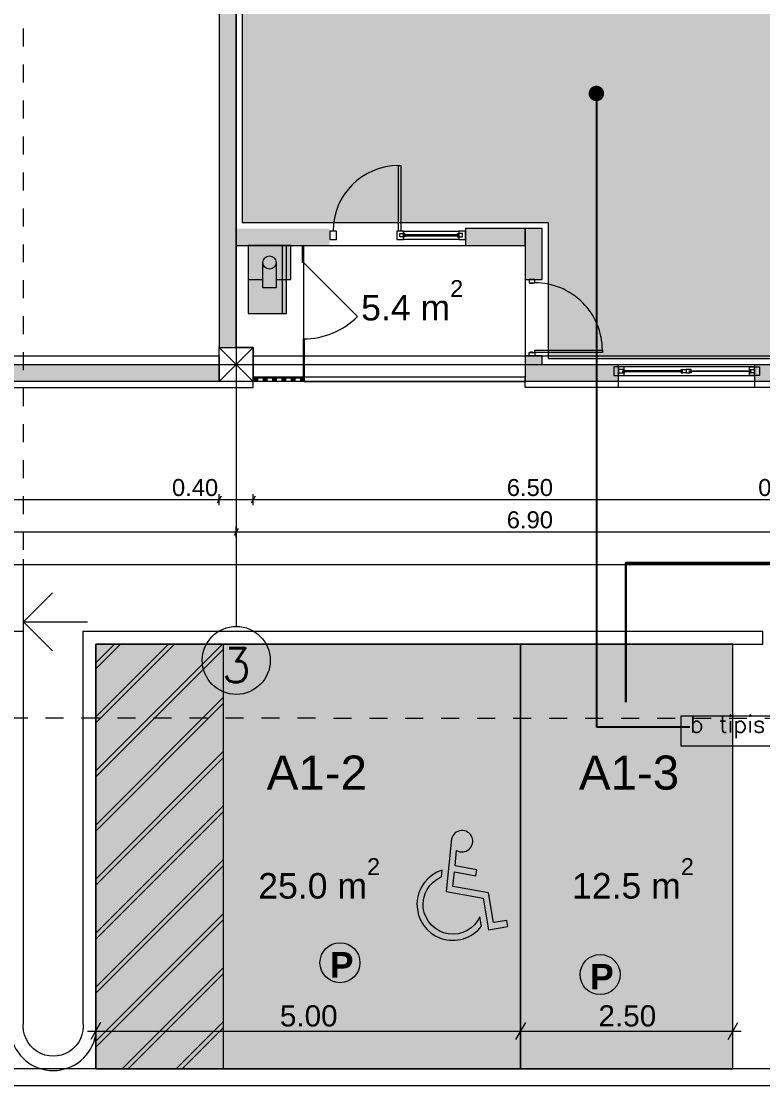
# Model space of a CAD drawing. Header units: millimetres. Extents: x 476244520 to 476657119, y 4620824743 to 4621446928.
# Drawn here: x 476401618 to 476410344, y 4620865017 to 4620877560 of the extents above; entities that cross this region are included whole.
import ezdxf

# ---------------------------------------------------------------- set-up
doc = ezdxf.new("R2010")
doc.units = ezdxf.units.MM
doc.header["$MEASUREMENT"] = 0
doc.linetypes.add('Dashed', pattern=[423.333333, 211.666667, -211.666667])
for name, color, linetype, lineweight in [('0_Pen_No__42_Pen_No__250_Pen_No__5', 5, 'Continuous', 0), ('2D Drafting - General_Pen_No__1_Pen_No__7', 7, 'Continuous', 0), ('2D Drafting - General_Pen_No__250_Pen_No__7_Pen_No__250', 7, 'Continuous', 0), ('2D Drafting - General_Pen_No__250_Pen_No__7_Pen_No__7', 7, 'Continuous', 0), ('2D Drafting - General_Pen_No__7_Pen_No__7_Pen_No__7', 7, 'Continuous', 0), ('Annotation - Text_Pen_No__7_Pen_No__5', 5, 'Continuous', 0), ('Doors_Pen_No__7_Pen_No__7_Pen_No__7', 7, 'Continuous', 0), ('G-Anno-Nplt_Pen_No__151', 151, 'Continuous', 0), ('G-Anno-Nplt_Pen_No__4', 7, 'Continuous', 0), ('gegmebi_Pen_No__1_Pen_No__7', 7, 'Continuous', 0), ('Interior - Furniture _Pen_No__7', 7, 'Continuous', 0), ('kar-panjara_Pen_No__7_Pen_No__7_Pen_No__7', 7, 'Continuous', 0), ('New_._Pen_No__7', 7, 'Continuous', 0), ('New_0_Pen_No__5', 5, 'Continuous', 0), ('New_2D Drafting - General_Pen_No__250_Pen_No__7_Pen_No__255', 255, 'Continuous', 0), ('New_2D Drafting - General_Pen_No__2_Pen_No__250', 7, 'Continuous', 0), ('New_2D Drafting - General_Pen_No__30_Pen_No__9_Pen_No__9_Pen_No__255', 255, 'Continuous', 0), ('New_2D Drafting - General_Pen_No__30_Pen_No__9_Pen_No__9_Pen_No__7', 7, 'Continuous', 0), ('New_Annotation - Text_Pen_No__142', 142, 'Continuous', 0), ('New_gza_Pen_No__250', 7, 'Continuous', 0), ('New_Interior - Furniture _Pen_No__250', 7, 'Continuous', 0), ('New_piket_Pen_No__1', 1, 'Continuous', 0), ('New_R03_Nakveti_Pen_No__250', 7, 'Continuous', 0), ('New_reg_nak_Pen_No__250', 7, 'Continuous', 0), ('New_reg_nak_Pen_No__7', 7, 'Continuous', 0), ('New_shenobebi_Pen_No__1', 1, 'Continuous', 0), ('New_Structural - Bearing_Pen_No__250', 7, 'Continuous', 0), ('New_topo_NL (1)$0$SAVELE_CONT-MJR_Pen_No__250', 7, 'Continuous', 0), ('New_zoma_Pen_No__142', 142, 'Continuous', 0), ('New_zoma_Pen_No__38', 150, 'Continuous', 60), ('New_საბავშვო მოედნები_Pen_No__7', 7, 'Continuous', 0), ('zoma_Pen_No__142', 142, 'Continuous', 0), ('zoma_Pen_No__5_Pen_No__5', 5, 'Continuous', 0), ('საბავშვო მოედნები_Pen_No__250', 7, 'Continuous', 0)]:
    doc.layers.add(name, color=color, linetype=linetype, lineweight=lineweight)
for name, color, linetype, lineweight, true_color in [('New_._Pen_No__251', 7, 'Continuous', 0, 0x656565), ('New_._Pen_No__252', 7, 'Continuous', 0, 0x666666), ('New_საბავშვო მოედნები_Pen_No__18', 7, 'Continuous', 0, 0x707070)]:
    doc.layers.add(name, color=color, linetype=linetype, lineweight=lineweight, true_color=true_color)
doc.layers.add('New_zoma', color=7, linetype='Continuous')
doc.layers.add('zoma', color=7, linetype='Continuous')
doc.styles.add('GENERATED_STYLE_1', font='arial.ttf')
doc.styles.add('GENERATED_STYLE_2', font='arial.ttf')
doc.styles.add('GENERATED_STYLE_5', font='arialbd.ttf')
doc.dimstyles.new('GENERATED_STYLE__1', dxfattribs={"dimtxt": 200, "dimasz": 64.421331, "dimexe": 0.18, "dimexo": 3, "dimgap": 0.09, "dimtad": 1, "dimtih": 1, "dimtoh": 1, "dimlfac": 0.001, "dimzin": 0, "dimdsep": 46, "dimtxsty": 'GENERATED_STYLE_2', "dimblk": 'ARROWHEAD_2', "dimblk1": 'ARROWHEAD_2', "dimblk2": 'ARROWHEAD_2', "dimcen": 0.09, "dimclrd": 142, "dimclre": 142, "dimclrt": 142, "dimadec": 0, "dimazin": 0, "dimtfac": 1, "dimtdec": 4, "dimtmove": 0, "dimatfit": 3, "dimfxl": 1, "dimtolj": 1, "dimtzin": 0, "dimarcsym": 0})
doc.dimstyles.new('GENERATED_STYLE__16', dxfattribs={"dimtxt": 250, "dimasz": 152, "dimexe": 0.18, "dimexo": 3, "dimgap": 0.09, "dimtad": 1, "dimlfac": 0.001, "dimzin": 0, "dimdsep": 46, "dimtxsty": 'GENERATED_STYLE_2', "dimblk": 'ARROWHEAD_2', "dimblk1": 'ARROWHEAD_2', "dimblk2": 'ARROWHEAD_2', "dimcen": 0.09, "dimclrd": 142, "dimclre": 142, "dimclrt": 150, "dimadec": 0, "dimazin": 0, "dimtfac": 1, "dimtdec": 4, "dimtmove": 0, "dimatfit": 3, "dimfxl": 1, "dimtolj": 1, "dimtzin": 0, "dimarcsym": 0})
doc.dimstyles.new('GENERATED_STYLE__17', dxfattribs={"dimtxt": 250, "dimasz": 152, "dimexe": 0.18, "dimexo": 3, "dimgap": 0.09, "dimtad": 1, "dimtih": 1, "dimtoh": 1, "dimlfac": 0.001, "dimzin": 0, "dimdsep": 46, "dimtxsty": 'GENERATED_STYLE_2', "dimblk": 'ARROWHEAD_2', "dimblk1": 'ARROWHEAD_2', "dimblk2": 'ARROWHEAD_2', "dimcen": 0.09, "dimclrd": 142, "dimclre": 142, "dimclrt": 150, "dimadec": 0, "dimazin": 0, "dimtfac": 1, "dimtdec": 4, "dimtmove": 0, "dimatfit": 3, "dimfxl": 1, "dimtolj": 1, "dimtzin": 0, "dimarcsym": 0})
doc.dimstyles.new('GENERATED_STYLE__18', dxfattribs={"dimtxt": 0.18, "dimasz": 364.8, "dimexe": 0.18, "dimexo": 0.0625, "dimgap": 0.09, "dimtad": 0, "dimtih": 1, "dimtoh": 1, "dimdec": 4, "dimzin": 0, "dimdsep": 46, "dimcen": 0.09, "dimadec": 0, "dimazin": 0, "dimtfac": 1, "dimtdec": 4, "dimtmove": 0, "dimatfit": 3, "dimldrblk": 'ARROWHEAD_11', "dimfxl": 1, "dimtolj": 1, "dimtzin": 0, "dimarcsym": 0})

# ---------------------------------------------------------------- blocks, each defined once
blk = doc.blocks.new('*D753', base_point=(476844527, 4621385791))
at = {"layer": 'New_zoma_Pen_No__142', "color": 142, "linetype": 'Continuous', "lineweight": 0, "transparency": 16777216}
for p, q in [((476402551, 4620865772), (476402436, 4620865572)), ((476402494, 4620865522), (476402494, 4620865822)), ((476407551, 4620865772), (476407436, 4620865572)), ((476407494, 4620865522), (476407494, 4620865822)), ((476402396, 4620865672), (476402494, 4620865672)), ((476402494, 4620865672), (476407494, 4620865672))]:
    blk.add_line(p, q, dxfattribs=at)
at = {"layer": 'New_zoma_Pen_No__38', "color": 150, "lineweight": 60, "transparency": 16777216, "insert": (476404661, 4620865722), "char_height": 250, "attachment_point": 7, "style": 'GENERATED_STYLE_2'}
blk.add_mtext('\\A1;{\\pql;\\fArial CYR|b0|i0|c204|p34;5.00}', dxfattribs=at)
blk = doc.blocks.new('ARROWHEAD_2')
at = {"color": 0, "linetype": 'Continuous', "lineweight": 0}
for p, q in [((0, 0), (-1, 0)), ((-0.378, -0.655), (0.378, 0.655))]:
    blk.add_line(p, q, dxfattribs=at)
blk = doc.blocks.new('*D754', base_point=(476844527, 4621385791))
at = {"layer": 'New_zoma_Pen_No__142', "color": 142, "linetype": 'Continuous', "lineweight": 0, "transparency": 16777216}
for p, q in [((476407551, 4620865772), (476407436, 4620865572)), ((476407494, 4620865522), (476407494, 4620865822)), ((476409936, 4620865572), (476410051, 4620865772)), ((476409994, 4620865522), (476409994, 4620865822)), ((476407494, 4620865672), (476409994, 4620865672)), ((476409994, 4620865672), (476410091, 4620865672))]:
    blk.add_line(p, q, dxfattribs=at)
at = {"layer": 'New_zoma_Pen_No__38', "color": 150, "lineweight": 60, "transparency": 16777216, "insert": (476408411, 4620865722), "char_height": 250, "attachment_point": 7, "style": 'GENERATED_STYLE_2'}
blk.add_mtext('\\A1;{\\pql;\\fArial CYR|b0|i0|c204|p34;2.50}', dxfattribs=at)
blk = doc.blocks.new('*D756', base_point=(476844527, 4621385791))
at = {"layer": 'New_zoma_Pen_No__142', "color": 142, "linetype": 'Continuous', "lineweight": 0, "transparency": 16777216}
for p, q in [((476421616, 4620870227), (476421316, 4620870227)), ((476421566, 4620870169), (476421366, 4620870285)), ((476421466, 4620870227), (476421466, 4620870325)), ((476421466, 4620865227), (476421466, 4620870227)), ((476421616, 4620865227), (476421316, 4620865227)), ((476421366, 4620865285), (476421566, 4620865169)), ((476421466, 4620865129), (476421466, 4620865227))]:
    blk.add_line(p, q, dxfattribs=at)
at = {"layer": 'New_zoma_Pen_No__38', "color": 150, "lineweight": 60, "transparency": 16777216, "insert": (476421416, 4620867395), "char_height": 250, "attachment_point": 7, "rotation": 90, "style": 'GENERATED_STYLE_2'}
blk.add_mtext('\\A1;{\\pql;\\fArial CYR|b0|i0|c204|p34;5.00}', dxfattribs=at)
blk = doc.blocks.new('*D773', base_point=(476844527, 4621385791))
at = {"layer": 'zoma_Pen_No__142', "color": 142, "linetype": 'Continuous', "lineweight": 0, "transparency": 16777216}
for p, q in [((476397248, 4620871484), (476397248, 4620871612)), ((476404148, 4620871484), (476404148, 4620871612)), ((476397272, 4620871590), (476397223, 4620871506)), ((476397248, 4620871548), (476404148, 4620871548)), ((476404172, 4620871590), (476404123, 4620871506))]:
    blk.add_line(p, q, dxfattribs=at)
at = {"layer": 'zoma_Pen_No__142', "color": 142, "lineweight": 0, "transparency": 16777216, "insert": (476400432, 4620871588), "char_height": 200, "attachment_point": 7, "style": 'GENERATED_STYLE_2'}
blk.add_mtext('\\A1;{\\pql;\\fArial CYR|b0|i0|c204|p34;6.90}', dxfattribs=at)
blk = doc.blocks.new('*D774', base_point=(476844527, 4621385791))
at = {"layer": 'zoma_Pen_No__142', "color": 142, "linetype": 'Continuous', "lineweight": 0, "transparency": 16777216}
for p, q in [((476404148, 4620871484), (476404148, 4620871612)), ((476411048, 4620871484), (476411048, 4620871612)), ((476404172, 4620871590), (476404123, 4620871506)), ((476404148, 4620871548), (476411048, 4620871548)), ((476411072, 4620871590), (476411023, 4620871506))]:
    blk.add_line(p, q, dxfattribs=at)
at = {"layer": 'zoma_Pen_No__142', "color": 142, "lineweight": 0, "transparency": 16777216, "insert": (476407332, 4620871588), "char_height": 200, "attachment_point": 7, "style": 'GENERATED_STYLE_2'}
blk.add_mtext('\\A1;{\\pql;\\fArial CYR|b0|i0|c204|p34;6.90}', dxfattribs=at)
blk = doc.blocks.new('*D784', base_point=(476844527, 4621385791))
at = {"layer": 'zoma_Pen_No__142', "color": 142, "linetype": 'Continuous', "lineweight": 0, "transparency": 16777216}
for p, q in [((476390148, 4620871100), (476390148, 4620871227)), ((476431948, 4620871100), (476431948, 4620871227)), ((476390106, 4620871163), (476390148, 4620871163)), ((476390172, 4620871206), (476390123, 4620871121)), ((476390148, 4620871163), (476431948, 4620871163)), ((476431923, 4620871121), (476431972, 4620871206)), ((476431948, 4620871163), (476431989, 4620871163))]:
    blk.add_line(p, q, dxfattribs=at)
at = {"layer": 'zoma_Pen_No__142', "color": 142, "lineweight": 0, "transparency": 16777216, "insert": (476410706, 4620871203), "char_height": 200, "attachment_point": 7, "style": 'GENERATED_STYLE_2'}
blk.add_mtext('\\A1;{\\pql;\\fArial CYR|b0|i0|c204|p34;41.80}', dxfattribs=at)
blk = doc.blocks.new('*D788', base_point=(476844527, 4621385791))
at = {"layer": 'zoma_Pen_No__142', "color": 142, "linetype": 'Continuous', "lineweight": 0, "transparency": 16777216}
for p, q in [((476397448, 4620871864), (476397448, 4620871991)), ((476403948, 4620871864), (476403948, 4620871991)), ((476397472, 4620871970), (476397423, 4620871886)), ((476397448, 4620871928), (476403948, 4620871928)), ((476403972, 4620871970), (476403923, 4620871886))]:
    blk.add_line(p, q, dxfattribs=at)
at = {"layer": 'zoma_Pen_No__142', "color": 142, "lineweight": 0, "transparency": 16777216, "char_height": 200, "attachment_point": 7, "style": 'GENERATED_STYLE_2'}
for s, insert in [('\\A1;{\\pql;\\fArial CYR|b0|i0|c204|p34;6.50}', (476400432, 4620871968)), ('\\A1;{\\pql;\\fArial CYR|b0|i0|c204|p34;0.40}', (476403391, 4620871968))]:
    blk.add_mtext(s, dxfattribs=dict(at, insert=insert))
blk = doc.blocks.new('*D789', base_point=(476844527, 4621385791))
at = {"layer": 'zoma_Pen_No__142', "color": 142, "linetype": 'Continuous', "lineweight": 0, "transparency": 16777216}
for p, q in [((476403948, 4620871864), (476403948, 4620871991)), ((476404348, 4620871864), (476404348, 4620871991)), ((476403972, 4620871970), (476403923, 4620871886)), ((476403948, 4620871928), (476404348, 4620871928)), ((476404372, 4620871970), (476404323, 4620871886))]:
    blk.add_line(p, q, dxfattribs=at)
blk = doc.blocks.new('*D790', base_point=(476844527, 4621385791))
at = {"layer": 'zoma_Pen_No__142', "color": 142, "linetype": 'Continuous', "lineweight": 0, "transparency": 16777216}
for p, q in [((476404348, 4620871864), (476404348, 4620871991)), ((476410848, 4620871864), (476410848, 4620871991)), ((476404372, 4620871970), (476404323, 4620871886)), ((476404348, 4620871928), (476410848, 4620871928)), ((476410872, 4620871970), (476410823, 4620871886))]:
    blk.add_line(p, q, dxfattribs=at)
at = {"layer": 'zoma_Pen_No__142', "color": 142, "lineweight": 0, "transparency": 16777216, "char_height": 200, "attachment_point": 7, "style": 'GENERATED_STYLE_2'}
for s, insert in [('\\A1;{\\pql;\\fArial CYR|b0|i0|c204|p34;6.50}', (476407332, 4620871968)), ('\\A1;{\\pql;\\fArial CYR|b0|i0|c204|p34;0.40}', (476410291, 4620871968))]:
    blk.add_mtext(s, dxfattribs=dict(at, insert=insert))
blk = doc.blocks.new('ARROWHEAD_11')
at = {"color": 0, "linetype": 'Continuous', "lineweight": 0}
blk.add_line((0, 0), (-1, 0), dxfattribs=at)
at = {"color": 0, "linetype": 'Continuous', "lineweight": 0, "const_width": 0.25, "flags": 128}
blk.add_lwpolyline([(-0.125, 0, 1), (0.125, 0, 1)], format="xyb", close=True, dxfattribs=at)

msp = doc.modelspace()

# ---------------------------------------------------------------- hatches: boundary and pattern name
at = {"layer": '2D Drafting - General_Pen_No__250_Pen_No__7_Pen_No__7', "linetype": 'Continuous', "lineweight": 0}
for points in [[(476403947.729, 4620873720.243), (476404147.729, 4620873720.243), (476404147.729, 4620880220.243), (476403947.729, 4620880220.243)], [(476405247.361, 4620874920.117), (476404147.838, 4620874920.06), (476404147.828, 4620875120.06), (476405247.351, 4620875120.117)], [(476406847.356, 4620875120.2), (476406847.366, 4620874920.2), (476407547.838, 4620874920.237), (476407547.828, 4620875120.237)], [(476407547.636, 4620875120.237), (476407547.667, 4620874520.222), (476407747.667, 4620874520.232), (476407747.636, 4620875120.247)], [(476404937.827, 4620874920.101), (476404937.837, 4620874720.101), (476404927.837, 4620874720.101), (476404927.827, 4620874920.101)], [(476404947.895, 4620873820.103), (476404947.919, 4620873360.106), (476404937.919, 4620873360.105), (476404937.895, 4620873820.102)], [(476407747.906, 4620873620.234), (476407547.906, 4620873620.223), (476407547.911, 4620873520.241), (476407747.911, 4620873520.251)], [(476403947.729, 4620873320.243), (476400147.755, 4620873320.244), (476400147.755, 4620873520.244), (476403947.729, 4620873520.243)], [(476407547.911, 4620873520.241), (476408647.794, 4620873520.298), (476408647.805, 4620873320.298), (476407547.921, 4620873320.241)], [(476410247.796, 4620873520.381), (476410847.911, 4620873520.412), (476410847.921, 4620873320.412), (476410247.807, 4620873320.381)], [(476404937.729, 4620873370.243), (476404347.729, 4620873370.243), (476404347.729, 4620873360.243), (476404937.729, 4620873360.243)]]:
    msp.add_hatch(color=7, dxfattribs=at).paths.add_polyline_path(points)
at = {"layer": 'G-Anno-Nplt_Pen_No__151', "linetype": 'Continuous', "lineweight": 0, "true_color": 0x1f2f3f}
msp.add_hatch(color=169, dxfattribs=at).paths.add_polyline_path([(476404647.729, 4620883249.225), (476404147.729, 4620883249.225), (476404147.729, 4620881652.319), (476404217.729, 4620881652.319), (476404217.729, 4620880690.243), (476404416.94, 4620880690.243), (476404416.94, 4620880150.243), (476404217.729, 4620880150.243), (476404217.729, 4620875190.247), (476407817.905, 4620875190.247), (476407817.905, 4620873590.302), (476410477.729, 4620873590.302), (476410477.729, 4620873940.373), (476410877.729, 4620873940.373), (476410877.729, 4620880150.244), (476410777.729, 4620880150.244), (476410777.729, 4620880690.243), (476410877.729, 4620880690.243), (476410877.729, 4620881985.806), (476410947.729, 4620881985.806), (476410947.729, 4620883720.243), (476410877.729, 4620883720.243), (476410847.729, 4620883720.243), (476410847.729, 4620883950.243), (476410477.729, 4620883950.243), (476410477.729, 4620884780.431), (476410877.729, 4620884780.431), (476410877.729, 4620890550.244), (476410777.729, 4620890550.244), (476410777.729, 4620890750.243), (476404417.73, 4620890750.243), (476404417.73, 4620883890.243), (476404717.729, 4620883890.243), (476404717.729, 4620883554.047), (476404647.729, 4620883554.047)])
at = {"layer": 'New_._Pen_No__251', "linetype": 'Continuous', "lineweight": 0, "true_color": 0x656565}
h = msp.add_hatch(dxfattribs=at)
h.set_pattern_fill('DOUBLE_1_8', color=251, style=0, pattern_type=2)
h.set_pattern_definition([(45, (476844527.15, 4621385791.04), (-318.19805, 318.19805), []), (45, (476844491.8, 4621385826.4), (-318.19805, 318.19805), [])])
h.paths.add_polyline_path([(476402493.661, 4620870227.228), (476403993.756, 4620870227.228), (476403993.756, 4620865227.228), (476402493.661, 4620865227.228)])
at = {"layer": 'New_2D Drafting - General_Pen_No__250_Pen_No__7_Pen_No__255', "linetype": 'Continuous', "lineweight": 0}
for points in [[(476404289.266, 4620874920.067), (476404739.266, 4620874920.09), (476404739.307, 4620874120.09), (476404289.307, 4620874120.067)], [(476404289.266, 4620874920.068), (476404789.266, 4620874920.089), (476404789.283, 4620874520.094), (476404616.298, 4620874520.086), (476404616.302, 4620874420.083), (476404462.276, 4620874420.077), (476404462.272, 4620874520.08), (476404289.283, 4620874520.072)]]:
    msp.add_hatch(color=255, dxfattribs=at).paths.add_polyline_path(points)
at = {"layer": 'New_2D Drafting - General_Pen_No__30_Pen_No__9_Pen_No__9_Pen_No__255', "linetype": 'Continuous', "lineweight": 0}
for points in [[(476404357.729, 4620873320.243), (476404357.729, 4620873360.243), (476404397.729, 4620873360.243), (476404397.729, 4620873320.243)], [(476404467.729, 4620873320.243), (476404467.729, 4620873360.243), (476404507.729, 4620873360.243), (476404507.729, 4620873320.243)], [(476404577.729, 4620873320.243), (476404577.729, 4620873360.243), (476404617.729, 4620873360.243), (476404617.729, 4620873320.243)], [(476404687.729, 4620873320.243), (476404687.729, 4620873360.243), (476404727.729, 4620873360.243), (476404727.729, 4620873320.243)], [(476404797.729, 4620873320.243), (476404797.729, 4620873360.243), (476404837.729, 4620873360.243), (476404837.729, 4620873320.243)], [(476404907.729, 4620873320.243), (476404907.729, 4620873360.243), (476404947.729, 4620873360.243), (476404947.729, 4620873320.243)]]:
    msp.add_hatch(color=255, dxfattribs=at).paths.add_polyline_path(points)
at = {"layer": 'New_საბავშვო მოედნები_Pen_No__18', "linetype": 'Continuous', "lineweight": 0, "true_color": 0x1c1c1c}
for points in [[(476407493.661, 4620865227.228), (476407493.661, 4620870227.228), (476402493.661, 4620870227.228), (476402493.661, 4620865227.228)], [(476409993.661, 4620865227.228), (476409993.661, 4620870227.228), (476407493.661, 4620870227.228), (476407493.661, 4620865227.228)]]:
    msp.add_hatch(color=250, dxfattribs=at).paths.add_polyline_path(points)

# ---------------------------------------------------------------- linework, layer by layer
at = {"color": 3, "lineweight": 30}
msp.add_lwpolyline([(476420729.851, 4620890192.194), (476420729.851, 4620895658.195), (476434743.716, 4620895658.195), (476434743.716, 4620871184.151), (476408734.725, 4620871184.151), (476408734.725, 4620869542.273)], dxfattribs=at)
at = {"layer": '0_Pen_No__42_Pen_No__250_Pen_No__5', "color": 5, "linetype": 'Continuous', "lineweight": 0}
msp.add_circle((476404147.729, 4620870035.248), 400, dxfattribs=at)
msp.add_circle((476404147.729, 4620870035.248), 400, dxfattribs=at)
at = {"layer": '2D Drafting - General_Pen_No__1_Pen_No__7', "color": 7, "linetype": 'Continuous', "lineweight": 0}
for p, q in [((476403947.729, 4620873320.243), (476404347.729, 4620873720.243)), ((476404347.729, 4620873320.243), (476403947.729, 4620873720.243))]:
    msp.add_line(p, q, dxfattribs=at)
at = {"layer": '2D Drafting - General_Pen_No__1_Pen_No__7', "color": 7, "linetype": 'Continuous', "lineweight": 0, "flags": 128}
for points in [[(476403947.729, 4620873320.243), (476397447.729, 4620873320.243), (476397447.729, 4620873620.243), (476403947.729, 4620873620.243)], [(476404347.729, 4620873320.243), (476403947.729, 4620873320.243), (476403947.729, 4620873720.243), (476404347.729, 4620873720.243)], [(476410847.729, 4620873320.243), (476404347.729, 4620873320.243), (476404347.729, 4620873620.243), (476410847.729, 4620873620.243)]]:
    msp.add_lwpolyline(points, close=True, dxfattribs=at)
at = {"layer": '2D Drafting - General_Pen_No__250_Pen_No__7_Pen_No__250', "color": 7, "linetype": 'Continuous', "lineweight": 0, "flags": 128}
for points in [[(476403947.729, 4620873720.243), (476404147.729, 4620873720.243), (476404147.729, 4620880220.243), (476403947.729, 4620880220.243)], [(476407547.636, 4620875120.237), (476407547.667, 4620874520.222), (476407747.667, 4620874520.232), (476407747.636, 4620875120.247)], [(476404937.827, 4620874920.101), (476404937.837, 4620874720.101), (476404927.837, 4620874720.101), (476404927.827, 4620874920.101)], [(476404947.895, 4620873820.103), (476404947.919, 4620873360.106), (476404937.919, 4620873360.105), (476404937.895, 4620873820.102)], [(476407747.906, 4620873620.234), (476407547.906, 4620873620.223), (476407547.911, 4620873520.241), (476407747.911, 4620873520.251)], [(476403947.729, 4620873320.243), (476400147.755, 4620873320.244), (476400147.755, 4620873520.244), (476403947.729, 4620873520.243)], [(476404937.729, 4620873370.243), (476404347.729, 4620873370.243), (476404347.729, 4620873360.243), (476404937.729, 4620873360.243)]]:
    msp.add_lwpolyline(points, close=True, dxfattribs=at)
at = {"layer": '2D Drafting - General_Pen_No__250_Pen_No__7_Pen_No__7', "color": 7, "linetype": 'Continuous', "lineweight": 0, "flags": 128}
msp.add_lwpolyline([(476406847.356, 4620875120.2), (476406847.366, 4620874920.2), (476407547.838, 4620874920.237), (476407547.828, 4620875120.237)], close=True, dxfattribs=at)
at = {"layer": '2D Drafting - General_Pen_No__7_Pen_No__7_Pen_No__7', "color": 7, "linetype": 'Continuous', "lineweight": 0, "flags": 128}
msp.add_lwpolyline([(476406767.358, 4620874990.74), (476406117.358, 4620874990.735), (476406117.357, 4620875090.674), (476406767.357, 4620875090.679)], close=True, dxfattribs=at)
at = {"layer": '2D Drafting - General_Pen_No__7_Pen_No__7_Pen_No__7', "color": 7, "linetype": 'Continuous', "lineweight": 0}
for centre, radius, start, end in [((476406057.668, 4620875090.684), 770.311, 90.0004378, 179.9972581), ((476407662.57, 4620873686.405), 794.311, 0.0014842, 90.0031657)]:
    msp.add_arc(centre, radius, start, end, dxfattribs=at)
at = {"layer": 'Doors_Pen_No__7_Pen_No__7_Pen_No__7', "color": 7, "linetype": 'Continuous', "lineweight": 0, "flags": 128}
for points in [[(476406084.335, 4620875090.684), (476406057.668, 4620875090.684), (476406057.663, 4620875860.995), (476406084.329, 4620875860.995)], [(476407594.792, 4620874520.226), (476407594.793, 4620874480.715), (476407662.526, 4620874480.716), (476407662.525, 4620874520.228)], [(476407609.193, 4620874471.826), (476407609.193, 4620874480.715), (476407635.859, 4620874480.716), (476407635.86, 4620874471.827)], [(476407594.838, 4620873620.226), (476407594.837, 4620873659.737), (476407662.571, 4620873659.739), (476407662.572, 4620873620.228)], [(476407609.237, 4620873659.737), (476407609.237, 4620873668.626), (476407635.904, 4620873668.627), (476407635.904, 4620873659.738)], [(476407662.571, 4620873659.739), (476407662.57, 4620873686.405), (476408456.881, 4620873686.426), (476408456.882, 4620873659.759)]]:
    msp.add_lwpolyline(points, close=True, dxfattribs=at)
at = {"layer": 'G-Anno-Nplt_Pen_No__4', "color": 7, "linetype": 'Continuous', "lineweight": 0, "flags": 128}
msp.add_lwpolyline([(476410777.729, 4620890750.243), (476404417.73, 4620890750.243), (476404417.73, 4620883890.243), (476404717.729, 4620883890.243), (476404717.729, 4620883554.047), (476404647.729, 4620883554.047), (476404647.729, 4620883249.225), (476404147.729, 4620883249.225), (476404147.729, 4620881652.319), (476404217.729, 4620881652.319), (476404217.729, 4620880690.243), (476404416.94, 4620880690.243), (476404416.94, 4620880150.243), (476404217.729, 4620880150.243), (476404217.729, 4620875190.247), (476407817.905, 4620875190.247), (476407817.905, 4620873590.302), (476410477.729, 4620873590.302)], dxfattribs=at)
at = {"layer": 'gegmebi_Pen_No__1_Pen_No__7', "color": 7, "linetype": 'Continuous', "lineweight": 0, "flags": 128}
for points in [[(476404616.298, 4620874520.086), (476404789.283, 4620874520.094), (476404789.266, 4620874920.089), (476404289.266, 4620874920.068), (476404289.283, 4620874520.072), (476404462.272, 4620874520.08)], [(476404616.289, 4620874720.085), (476404616.302, 4620874420.083), (476404462.276, 4620874420.077), (476404462.263, 4620874720.078)]]:
    msp.add_lwpolyline(points, dxfattribs=at)
at = {"layer": 'kar-panjara_Pen_No__7_Pen_No__7_Pen_No__7', "color": 7, "linetype": 'Continuous', "lineweight": 0, "flags": 128}
for points in [[(476405247.358, 4620874990.71), (476405327.358, 4620874990.711), (476405327.357, 4620875090.711), (476405247.357, 4620875090.71)], [(476406037.358, 4620874990.673), (476406117.358, 4620874990.674), (476406117.357, 4620875090.674), (476406037.357, 4620875090.673)], [(476406072.358, 4620875060.674), (476406117.358, 4620875060.674), (476406117.358, 4620875045.674), (476406117.358, 4620875035.674), (476406132.358, 4620875035.674), (476406132.358, 4620875020.674), (476406072.358, 4620875020.674)], [(476406132.358, 4620875060.674), (476406117.358, 4620875060.674), (476406117.358, 4620875045.674), (476406132.358, 4620875045.674)], [(476406767.358, 4620875045.679), (476406117.358, 4620875045.674), (476406117.358, 4620875035.674), (476406767.358, 4620875035.679)], [(476406752.358, 4620875060.679), (476406767.358, 4620875060.679), (476406767.358, 4620875045.679), (476406752.358, 4620875045.679)], [(476406812.358, 4620875060.679), (476406767.358, 4620875060.679), (476406767.358, 4620875045.679), (476406767.358, 4620875035.679), (476406752.358, 4620875035.679), (476406752.358, 4620875020.679), (476406812.358, 4620875020.679)], [(476406767.358, 4620874990.74), (476406847.358, 4620874990.741), (476406847.357, 4620875090.741), (476406767.357, 4620875090.74)], [(476408713.226, 4620873490.691), (476408593.226, 4620873490.685), (476408593.231, 4620873390.685), (476408713.231, 4620873390.691)], [(476408647.801, 4620873390.688), (476410247.803, 4620873390.827), (476410247.798, 4620873490.771), (476408647.796, 4620873490.633)], [(476410188.123, 4620873490.767), (476410308.123, 4620873490.773), (476410308.128, 4620873390.773), (476410188.128, 4620873390.767)], [(476408647.8, 4620873420.804), (476408698.23, 4620873420.806), (476408698.229, 4620873435.806), (476408698.228, 4620873445.806), (476408713.228, 4620873445.807), (476408713.228, 4620873460.807), (476408647.798, 4620873460.804)], [(476408698.229, 4620873435.806), (476409398.229, 4620873435.842), (476409398.228, 4620873445.842), (476408698.228, 4620873445.806)], [(476408713.23, 4620873420.807), (476408698.23, 4620873420.806), (476408698.229, 4620873435.806), (476408713.229, 4620873435.807)], [(476409443.23, 4620873420.845), (476409398.23, 4620873420.842), (476409398.229, 4620873435.842), (476409398.228, 4620873445.842), (476409383.228, 4620873445.842), (476409383.228, 4620873460.842), (476409443.228, 4620873460.845)], [(476409383.23, 4620873420.842), (476409398.23, 4620873420.842), (476409398.229, 4620873435.842), (476409383.229, 4620873435.842)], [(476409443.23, 4620873420.845), (476409488.23, 4620873420.847), (476409488.229, 4620873435.847), (476409488.228, 4620873445.847), (476409503.228, 4620873445.848), (476409503.228, 4620873460.848), (476409443.228, 4620873460.845)], [(476410202.801, 4620873435.884), (476409478.96, 4620873435.847), (476409478.96, 4620873445.847), (476410202.8, 4620873445.884)], [(476409503.23, 4620873420.848), (476409488.23, 4620873420.847), (476409488.229, 4620873435.847), (476409503.229, 4620873435.848)], [(476410247.801, 4620873420.886), (476410202.801, 4620873420.884), (476410202.801, 4620873435.884), (476410202.8, 4620873445.884), (476410188.126, 4620873445.883), (476410188.125, 4620873460.883), (476410247.799, 4620873460.886)], [(476410188.127, 4620873420.883), (476410202.801, 4620873420.884), (476410202.801, 4620873435.884), (476410188.126, 4620873435.883)]]:
    msp.add_lwpolyline(points, close=True, dxfattribs=at)
at = {"layer": 'New_._Pen_No__252', "color": 251, "linetype": 'Continuous', "lineweight": 0, "true_color": 0x666666, "flags": 128}
msp.add_lwpolyline([(476388843.607, 4620870377.228), (476388843.578, 4620865227.243), (476388993.613, 4620865227.242), (476388993.672, 4620870227.228), (476401493.661, 4620870227.228), (476401493.661, 4620865627.163, 0.84042944), (476402493.661, 4620865627.146), (476402493.661, 4620870227.228), (476410343.866, 4620870227.228), (476410343.866, 4620870377.228), (476402343.597, 4620870377.228), (476402343.57, 4620865774.577, -1.139779908), (476401643.567, 4620865774.575), (476401643.567, 4620870377.228)], format="xyb", close=True, dxfattribs=at)
at = {"layer": 'New_._Pen_No__7', "color": 7, "linetype": 'Continuous', "lineweight": 0, "flags": 128}
msp.add_lwpolyline([(476402493.661, 4620870227.228), (476403993.756, 4620870227.228), (476403993.756, 4620865227.228), (476402493.661, 4620865227.228)], close=True, dxfattribs=at)
at = {"layer": 'New_0_Pen_No__5', "color": 5, "linetype": 'Dashed', "lineweight": 0}
msp.add_lwpolyline([(476389546.937, 4620869357.745), (476389533.654, 4620900771.238), (476485075.573, 4620900810.024), (476485089.236, 4620869330.792)], close=True, dxfattribs=at)
at = {"layer": 'New_2D Drafting - General_Pen_No__2_Pen_No__250', "color": 7, "linetype": 'Continuous', "lineweight": 0, "flags": 128}
msp.add_lwpolyline([(476409386.313, 4620869383.084), (476411606.318, 4620869383.084), (476411606.318, 4620869023.709), (476409386.313, 4620869023.709)], close=True, dxfattribs=at)
at = {"layer": 'New_2D Drafting - General_Pen_No__30_Pen_No__9_Pen_No__9_Pen_No__7', "color": 7, "linetype": 'Continuous', "lineweight": 0, "flags": 128}
for points in [[(476404357.729, 4620873320.243), (476404357.729, 4620873360.243), (476404397.729, 4620873360.243), (476404397.729, 4620873320.243)], [(476404467.729, 4620873320.243), (476404467.729, 4620873360.243), (476404507.729, 4620873360.243), (476404507.729, 4620873320.243)], [(476404577.729, 4620873320.243), (476404577.729, 4620873360.243), (476404617.729, 4620873360.243), (476404617.729, 4620873320.243)], [(476404687.729, 4620873320.243), (476404687.729, 4620873360.243), (476404727.729, 4620873360.243), (476404727.729, 4620873320.243)], [(476404797.729, 4620873320.243), (476404797.729, 4620873360.243), (476404837.729, 4620873360.243), (476404837.729, 4620873320.243)], [(476404907.729, 4620873320.243), (476404907.729, 4620873360.243), (476404947.729, 4620873360.243), (476404947.729, 4620873320.243)]]:
    msp.add_lwpolyline(points, close=True, dxfattribs=at)
at = {"layer": 'New_gza_Pen_No__250', "color": 7, "linetype": 'Continuous', "lineweight": 0}
for points in [[(476363263.855, 4620835283.288), (476363265.788, 4620831369.092), (476362432.097, 4620830429.389), (476371271.08, 4620830062.267), (476371318.849, 4620830060.283), (476371408.699, 4620851168.015, -0.315884232), (476379333.945, 4620859727.511), (476475993.629, 4620859727.511), (476475993.629, 4620865227.511), (476387246.398, 4620865227.511, -0.326410828), (476384017.969, 4620868389.2), (476383996.67, 4620904132.305)], [(476475993.632, 4620865027.513), (476387187.648, 4620865027.995, -0.374256788), (476383780.304, 4620868812.277)]]:
    msp.add_lwpolyline(points, format="xyb", dxfattribs=at)
at = {"layer": 'New_Interior - Furniture _Pen_No__250', "color": 7, "linetype": 'Continuous', "lineweight": 0, "flags": 128}
msp.add_lwpolyline([(476407547.838, 4620874920.237), (476407547.921, 4620873320.241), (476404347.729, 4620873320.075), (476404347.708, 4620873720.075), (476404147.9, 4620873720.065), (476404147.838, 4620874920.06)], close=True, dxfattribs=at)
at = {"layer": 'New_R03_Nakveti_Pen_No__250', "color": 7, "linetype": 'Continuous', "lineweight": 0}
for points in [[(476406681.812, 4620867934.482), (476406619.293, 4620867316.038), (476407053.659, 4620867236.67), (476407114.766, 4620866865.051), (476407343.429, 4620866902.652), (476407331.71, 4620866973.917), (476407174.313, 4620866948.035), (476407116.672, 4620867298.575), (476406697.854, 4620867375.102), (476406715.173, 4620867546.418), (476406967.507, 4620867500.312), (476406980.488, 4620867571.358), (476406722.46, 4620867618.505), (476406740.568, 4620867797.633, 3.065684427)], [(476407034.521, 4620866907.944), (476407016.407, 4620867018.104, -1.473184186), (476406563.928, 4620867486.429), (476406571.972, 4620867566.004, 1.373115464)]]:
    msp.add_lwpolyline(points, format="xyb", close=True, dxfattribs=at)
at = {"layer": 'New_reg_nak_Pen_No__250', "color": 7, "linetype": 'Continuous', "lineweight": 0}
for p, q in [((476404693.829, 4620874120.088), (476404693.788, 4620874920.088)), ((476404937.849, 4620874720.101), (476404937.895, 4620873820.102))]:
    msp.add_line(p, q, dxfattribs=at)
at = {"layer": 'New_reg_nak_Pen_No__250', "color": 7, "linetype": 'Continuous', "lineweight": 0, "flags": 128}
for points in [[(476404289.266, 4620874920.067), (476404289.307, 4620874120.067), (476404739.307, 4620874120.09), (476404739.266, 4620874920.09)], [(476404947.729, 4620873320.243), (476407547.921, 4620873320.243), (476407547.921, 4620873370.243), (476404947.729, 4620873370.243)]]:
    msp.add_lwpolyline(points, close=True, dxfattribs=at)
at = {"layer": 'New_reg_nak_Pen_No__250', "color": 7, "linetype": 'Continuous', "lineweight": 0}
msp.add_circle((476404539.276, 4620874720.081), 77.013, dxfattribs=at)
at = {"layer": 'New_reg_nak_Pen_No__7', "color": 7, "linetype": 'Continuous', "lineweight": 0, "flags": 128}
msp.add_lwpolyline([(476410247.796, 4620873520.406), (476410247.81, 4620873250.243), (476408647.808, 4620873250.16), (476408647.794, 4620873520.323)], close=True, dxfattribs=at)
for points in [[(476397047.729, 4620873320.243), (476397047.729, 4620873250.243), (476404347.729, 4620873250.243), (476404347.729, 4620873320.243)], [(476414547.537, 4620873320.243), (476414547.537, 4620873250.243), (476407547.921, 4620873250.243), (476407547.921, 4620873320.243)]]:
    msp.add_lwpolyline(points, dxfattribs=at)
at = {"layer": 'New_shenobebi_Pen_No__1', "color": 1, "linetype": 'Dashed', "lineweight": 0}
msp.add_lwpolyline([(476401643.967, 4620870488.614), (476401643.967, 4620895317.48)], dxfattribs=at)
at = {"layer": 'New_shenobebi_Pen_No__1', "color": 1, "linetype": 'Continuous', "lineweight": 0}
for points in [[(476401643.967, 4620869751.74), (476401643.967, 4620871225.487)], [(476401643.967, 4620870488.614), (476401985.112, 4620870829.759)], [(476401643.967, 4620870488.614), (476402396.965, 4620870488.614)], [(476401643.967, 4620870488.614), (476401985.112, 4620870147.469)]]:
    msp.add_lwpolyline(points, dxfattribs=at)
at = {"layer": 'New_Structural - Bearing_Pen_No__250', "color": 7, "linetype": 'Continuous', "lineweight": 0}
msp.add_line((476404937.837, 4620874720.102), (476405574.269, 4620874083.735), dxfattribs=at)
msp.add_arc((476404937.849, 4620874720.09), 899.988, 270.0029691, 315.0029691, dxfattribs=at)
at = {"layer": 'New_topo_NL (1)$0$SAVELE_CONT-MJR_Pen_No__250', "color": 7, "linetype": 'Continuous', "lineweight": 0}
for centre in [(476405368.342, 4620866476.278), (476408430.767, 4620866336.601)]:
    msp.add_circle(centre, 235.715, dxfattribs=at)
at = {"layer": 'New_საბავშვო მოედნები_Pen_No__7', "color": 7, "linetype": 'Continuous', "lineweight": 0, "flags": 128}
for points in [[(476407493.661, 4620865227.228), (476407493.661, 4620870227.228), (476402493.661, 4620870227.228), (476402493.661, 4620865227.228)], [(476409993.661, 4620865227.228), (476409993.661, 4620870227.228), (476407493.661, 4620870227.228), (476407493.661, 4620865227.228)]]:
    msp.add_lwpolyline(points, close=True, dxfattribs=at)
at = {"layer": 'zoma_Pen_No__5_Pen_No__5', "color": 5, "linetype": 'Continuous', "lineweight": 0}
for p, q in [((476404147.729, 4620895146.055), (476404147.729, 4620870435.248)), ((476386267.178, 4620873520.243), (476436153.559, 4620873520.243)), ((476386267.178, 4620873520.243), (476436153.559, 4620873520.243))]:
    msp.add_line(p, q, dxfattribs=at)

# ---------------------------------------------------------------- texts
at = {"layer": 'Annotation - Text_Pen_No__7_Pen_No__5', "color": 5, "linetype": 'Continuous', "lineweight": 0, "insert": (476404149.887, 4620870177.543), "char_height": 400, "attachment_point": 2}
msp.add_mtext('\\A1;{\\pqc;\\Ftxt.shx;3}', dxfattribs=at)
at = {"layer": 'Interior - Furniture _Pen_No__7', "color": 7, "lineweight": 0, "insert": (476405617.429, 4620874033.442), "char_height": 300, "attachment_point": 7, "style": 'GENERATED_STYLE_2'}
msp.add_mtext('{\\fArial CYR|b0|i0|c204|p34;5.4 m{\\H0.66x;\\S2^  ;}}', dxfattribs=at)
at = {"layer": 'New_2D Drafting - General_Pen_No__2_Pen_No__250', "color": 7, "linetype": 'Continuous', "lineweight": 0, "insert": (476409486.313, 4620869251.822), "char_height": 200, "attachment_point": 4}
msp.add_mtext('\\A1;{\\pql;\\Ftxt.shx;b tipis bina}', dxfattribs=at)
at = {"layer": 'New_Annotation - Text_Pen_No__142', "color": 142, "linetype": 'Continuous', "lineweight": 0, "char_height": 300, "attachment_point": 2, "style": 'GENERATED_STYLE_5'}
for insert in [(476405388.417, 4620866602.094), (476408450.842, 4620866462.417)]:
    msp.add_mtext('\\A1;{\\pqc;\\fArial|b1|i0|c0|p34;P}', dxfattribs=dict(at, insert=insert))
at = {"layer": 'New_piket_Pen_No__1', "color": 1, "linetype": 'Continuous', "lineweight": 0, "char_height": 400, "attachment_point": 1, "style": 'GENERATED_STYLE_1'}
for s, insert in [('\\A1;{\\pql;\\fArial|b0|i0|c0|p34;A\\fArial|b0|i0|c0|p34;1\\fArial|b0|i0|c0|p34;-2}', (476404506.306, 4620868914.842)), ('\\A1;{\\pql;\\fArial|b0|i0|c0|p34;A\\fArial|b0|i0|c0|p34;1\\fArial|b0|i0|c0|p34;-3}', (476408181.049, 4620868914.842))]:
    msp.add_mtext(s, dxfattribs=dict(at, insert=insert))
at = {"layer": 'საბავშვო მოედნები_Pen_No__250', "color": 7, "lineweight": 0, "char_height": 300, "attachment_point": 7, "style": 'GENERATED_STYLE_2'}
for s, insert in [('{\\fArial CYR|b0|i0|c204|p34;25.0 m{\\H0.66x;\\S2^  ;}}', (476404406.385, 4620867227.228)), ('{\\fArial CYR|b0|i0|c204|p34;12.5 m{\\H0.66x;\\S2^  ;}}', (476408099.521, 4620867227.228))]:
    msp.add_mtext(s, dxfattribs=dict(at, insert=insert))

# ---------------------------------------------------------------- dimensions: what is measured, and where the dimension line sits
at = {"layer": 'New_zoma', "color": 142, "linetype": 'Continuous', "lineweight": 0}
dim = msp.add_linear_dim(base=(476421465.753, 4620870227.228), p1=(476410005.468, 4620865227.228), p2=(476410005.468, 4620870227.228), angle=90, dimstyle='GENERATED_STYLE__16', dxfattribs=at)
dim.commit()
dim.dimension.update_dxf_attribs({"geometry": '*D756', "text_midpoint": (476421290.753, 4620867719.361), "dimtype": 160, "text_rotation": 90})
for base, p1, p2, picture, middle in [((476407493.661, 4620865671.518), (476402493.661, 4620865227.228), (476407493.661, 4620865227.228), '*D753', (476404985.795, 4620865846.518)), ((476409993.661, 4620865671.518), (476407493.661, 4620865227.228), (476409993.661, 4620865227.228), '*D754', (476408735.795, 4620865846.518))]:
    dim = msp.add_linear_dim(base=base, p1=p1, p2=p2, dimstyle='GENERATED_STYLE__17', dxfattribs=at)
    dim.commit()
    dim.dimension.update_dxf_attribs({"geometry": picture, "text_midpoint": middle, "dimtype": 160})
at = {"layer": 'zoma', "color": 142, "linetype": 'Continuous', "lineweight": 0}
for base, p1, p2, picture, middle in [((476431947.724, 4620871163.347), (476390147.724, 4620872956.596), (476431947.724, 4620872956.596), '*D784', (476411041.782, 4620871303.347)), ((476403947.724, 4620871927.918), (476397447.724, 4620838821.726), (476403947.724, 4620838821.726), '*D788', (476400691.431, 4620872067.918)), ((476410847.724, 4620871927.918), (476404347.724, 4620838821.726), (476410847.724, 4620838821.726), '*D790', (476407591.431, 4620872067.918)), ((476404347.724, 4620871927.918), (476403947.724, 4620838821.726), (476404347.724, 4620838821.726), '*D789', (476403650.876, 4620872067.918)), ((476404147.724, 4620871547.94), (476397247.724, 4620869909.244), (476404147.724, 4620869909.244), '*D773', (476400691.431, 4620871687.94)), ((476411047.724, 4620871547.94), (476404147.724, 4620869909.244), (476411047.724, 4620869909.244), '*D774', (476407591.431, 4620871687.94))]:
    dim = msp.add_linear_dim(base=base, p1=p1, p2=p2, dimstyle='GENERATED_STYLE__1', dxfattribs=at)
    dim.commit()
    dim.dimension.update_dxf_attribs({"geometry": picture, "text_midpoint": middle, "dimtype": 160})

# ---------------------------------------------------------------- leaders
at = {"layer": 'New_2D Drafting - General_Pen_No__2_Pen_No__250', "color": 7, "linetype": 'Continuous', "lineweight": 0, "annotation_type": 0, "has_hookline": 1, "hookline_direction": 0, "text_width": 1933.333}
msp.add_leader([(476408386.313, 4620876709.957), (476408386.313, 4620869251.822), (476409486.223, 4620869251.822)], dimstyle='GENERATED_STYLE__18', dxfattribs=at)

doc.saveas('drawing.dxf')
